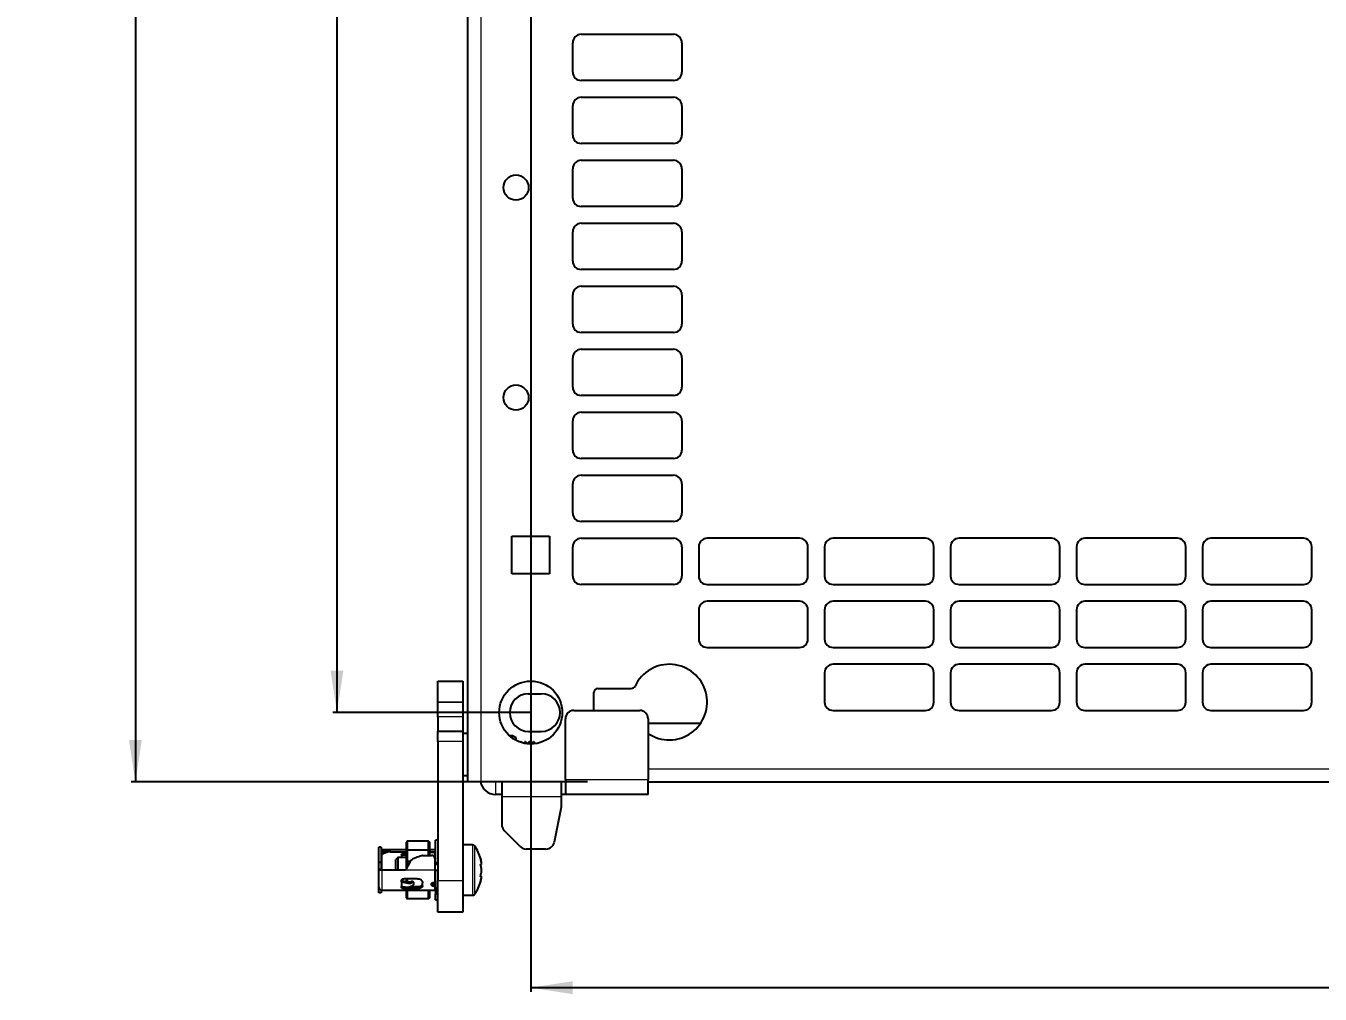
# Model space of a CAD drawing. Header units: millimetres. Extents: x -948 to 1310, y 554 to 2003.
# Drawn here: x -948.2 to -639.9, y 711.3 to 941.8 of the extents above; entities that cross this region are included whole.
import ezdxf

# ---------------------------------------------------------------- set-up
doc = ezdxf.new("R2010")
doc.units = ezdxf.units.MM
doc.layers.add('FORMAT', color=7, linetype='Continuous')
doc.styles.add('SLDTEXTSTYLE0', font='TXT', dxfattribs={"width": 0.75})
doc.dimstyles.new('SLDDIMSTYLE0', dxfattribs={"dimtxt": 20, "dimasz": 10, "dimexe": 0, "dimexo": 0.0625, "dimgap": 5, "dimtad": 2, "dimdec": 1, "dimrnd": 1e-09, "dimzin": 12, "dimdsep": 46, "dimtxsty": 'SLDTEXTSTYLE0', "dimsah": 1, "dimcen": 0.09, "dimadec": 0, "dimazin": 3, "dimtfac": 1, "dimtofl": 0, "dimtmove": 0, "dimatfit": 3, "dimfxl": 0, "dimfrac": 2, "dimtolj": 1, "dimtzin": 12, "dimarcsym": 0})

# ---------------------------------------------------------------- blocks, each defined once
blk = doc.blocks.new('_D')
at = {"layer": 'FORMAT'}
for p, q in [((-814.43, 1844.81), (-923.07, 1844.81)), ((-922.07, 1844.81), (-922.07, 761.79)), ((-814.43, 761.79), (-923.07, 761.79))]:
    blk.add_line(p, q, dxfattribs=at)
for points in [[(-922.07, 1844.81), (-923.61, 1834.81), (-920.54, 1834.81)], [(-922.07, 761.79), (-920.54, 771.79), (-923.61, 771.79)]]:
    blk.add_solid(points, dxfattribs=at)
at = {"layer": 'FORMAT', "insert": (-947.86, 1273.75), "char_height": 20, "attachment_point": 1, "rotation": 90, "style": 'SLDTEXTSTYLE0'}
blk.add_mtext('1083', dxfattribs=at)
blk = doc.blocks.new('_D_4')
at = {"layer": 'FORMAT'}
for p, q in [((-827.92, 1303.29), (-827.92, 711.8)), ((28.08, 1303.29), (28.08, 711.8)), ((-827.92, 712.8), (28.08, 712.8))]:
    blk.add_line(p, q, dxfattribs=at)
for points in [[(-827.92, 712.8), (-817.92, 711.26), (-817.92, 714.34)], [(28.08, 712.8), (18.08, 714.34), (18.08, 711.26)]]:
    blk.add_solid(points, dxfattribs=at)
at = {"layer": 'FORMAT', "insert": (-422.09, 738.58), "char_height": 20, "attachment_point": 1, "style": 'SLDTEXTSTYLE0'}
blk.add_mtext('856', dxfattribs=at)
blk = doc.blocks.new('_D_5')
at = {"layer": 'FORMAT'}
for p, q in [((-827.93, 1828.3), (-875.07, 1828.3)), ((-874.07, 1828.3), (-874.07, 778.3)), ((-827.93, 778.3), (-875.07, 778.3))]:
    blk.add_line(p, q, dxfattribs=at)
for points in [[(-874.07, 1828.3), (-875.61, 1818.3), (-872.54, 1818.3)], [(-874.07, 778.3), (-872.54, 788.3), (-875.61, 788.3)]]:
    blk.add_solid(points, dxfattribs=at)
at = {"layer": 'FORMAT', "insert": (-899.86, 1273.75), "char_height": 20, "attachment_point": 1, "rotation": 90, "style": 'SLDTEXTSTYLE0'}
blk.add_mtext('1050', dxfattribs=at)

msp = doc.modelspace()

# ---------------------------------------------------------------- linework, layer by layer
at = {"color": 7, "linetype": 'Continuous', "lineweight": 25}
for p, q in [((-842.92, 761.8), (-842.92, 1844.8)), ((-817.92, 930.8), (-817.92, 937.8)), ((-815.92, 939.8), (-793.92, 939.8)), ((-791.92, 937.8), (-791.92, 930.8)), ((-793.92, 928.8), (-815.92, 928.8)), ((-815.92, 924.8), (-793.92, 924.8)), ((-817.92, 915.8), (-817.92, 922.8)), ((-791.92, 922.8), (-791.92, 915.8)), ((-793.92, 913.8), (-815.92, 913.8)), ((-815.92, 909.8), (-793.92, 909.8)), ((-817.92, 900.8), (-817.92, 907.8)), ((-791.92, 907.8), (-791.92, 900.8)), ((-793.92, 898.8), (-815.92, 898.8)), ((-815.92, 894.8), (-793.92, 894.8)), ((-817.92, 885.8), (-817.92, 892.8)), ((-791.92, 892.8), (-791.92, 885.8)), ((-793.92, 883.8), (-815.92, 883.8)), ((-815.92, 879.8), (-793.92, 879.8)), ((-817.92, 870.8), (-817.92, 877.8)), ((-791.92, 877.8), (-791.92, 870.8)), ((-793.92, 868.8), (-815.92, 868.8)), ((-815.92, 864.8), (-793.92, 864.8)), ((-817.92, 855.8), (-817.92, 862.8)), ((-791.92, 862.8), (-791.92, 855.8)), ((-793.92, 853.8), (-815.92, 853.8)), ((-817.92, 840.8), (-817.92, 847.8)), ((-815.92, 849.8), (-793.92, 849.8)), ((-791.92, 847.8), (-791.92, 840.8)), ((-793.92, 838.8), (-815.92, 838.8)), ((-817.92, 825.8), (-817.92, 832.8)), ((-815.92, 834.8), (-793.92, 834.8)), ((-791.92, 832.8), (-791.92, 825.8)), ((-793.92, 823.8), (-815.92, 823.8)), ((-832.42, 820.3), (-823.42, 820.3)), ((-832.42, 811.3), (-832.42, 820.3)), ((-823.42, 820.3), (-823.42, 811.3)), ((-817.92, 810.8), (-817.92, 817.8)), ((-815.92, 819.8), (-793.92, 819.8)), ((-791.92, 817.8), (-791.92, 810.8)), ((-787.92, 817.8), (-787.92, 810.8)), ((-763.92, 819.8), (-785.92, 819.8)), ((-761.92, 810.8), (-761.92, 817.8)), ((-757.92, 817.8), (-757.92, 810.8)), ((-733.92, 819.8), (-755.92, 819.8)), ((-731.92, 810.8), (-731.92, 817.8)), ((-727.92, 817.8), (-727.92, 810.8)), ((-703.92, 819.8), (-725.92, 819.8)), ((-701.92, 810.8), (-701.92, 817.8)), ((-697.92, 817.8), (-697.92, 810.8)), ((-673.92, 819.8), (-695.92, 819.8)), ((-671.92, 810.8), (-671.92, 817.8)), ((-667.92, 817.8), (-667.92, 810.8)), ((-643.92, 819.8), (-665.92, 819.8)), ((-641.92, 810.8), (-641.92, 817.8)), ((-823.42, 811.3), (-832.42, 811.3)), ((-793.92, 808.8), (-815.92, 808.8)), ((-785.92, 808.8), (-763.92, 808.8)), ((-755.92, 808.8), (-733.92, 808.8)), ((-725.92, 808.8), (-703.92, 808.8)), ((-695.92, 808.8), (-673.92, 808.8)), ((-665.92, 808.8), (-643.92, 808.8)), ((-763.92, 804.8), (-785.92, 804.8)), ((-733.92, 804.8), (-755.92, 804.8)), ((-703.92, 804.8), (-725.92, 804.8)), ((-673.92, 804.8), (-695.92, 804.8)), ((-643.92, 804.8), (-665.92, 804.8)), ((-787.92, 802.8), (-787.92, 795.8)), ((-761.92, 795.8), (-761.92, 802.8)), ((-757.92, 802.8), (-757.92, 795.8)), ((-731.92, 795.8), (-731.92, 802.8)), ((-727.92, 802.8), (-727.92, 795.8)), ((-701.92, 795.8), (-701.92, 802.8)), ((-697.92, 802.8), (-697.92, 795.8)), ((-671.92, 795.8), (-671.92, 802.8)), ((-667.92, 802.8), (-667.92, 795.8)), ((-641.92, 795.8), (-641.92, 802.8)), ((-785.92, 793.8), (-763.92, 793.8)), ((-755.92, 793.8), (-733.92, 793.8)), ((-725.92, 793.8), (-703.92, 793.8)), ((-695.92, 793.8), (-673.92, 793.8)), ((-665.92, 793.8), (-643.92, 793.8)), ((-733.92, 789.8), (-755.92, 789.8)), ((-703.92, 789.8), (-725.92, 789.8)), ((-673.92, 789.8), (-695.92, 789.8)), ((-643.92, 789.8), (-665.92, 789.8)), ((-757.92, 787.8), (-757.92, 780.8)), ((-731.92, 780.8), (-731.92, 787.8)), ((-727.92, 787.8), (-727.92, 780.8)), ((-701.92, 780.8), (-701.92, 787.8)), ((-697.92, 787.8), (-697.92, 780.8)), ((-671.92, 780.8), (-671.92, 787.8)), ((-667.92, 787.8), (-667.92, 780.8)), ((-641.92, 780.8), (-641.92, 787.8)), ((-850.07, 785.8), (-844.07, 785.8)), ((-850.07, 780.8), (-850.07, 785.8)), ((-844.07, 785.8), (-844.07, 780.8)), ((-812.92, 778.8), (-812.92, 783.04)), ((-811.92, 784.04), (-803.98, 784.04)), ((-850.07, 777.26), (-850.07, 780.8)), ((-850.07, 780.8), (-850.07, 780.8)), ((-844.07, 780.8), (-844.07, 777.26)), ((-844.07, 780.8), (-844.07, 780.8)), ((-828.42, 782.8), (-825.42, 782.8)), ((-850.07, 777.26), (-850.07, 773.91)), ((-844.07, 777.26), (-844.07, 773.91)), ((-819.67, 762.4), (-819.67, 776.8)), ((-817.67, 778.8), (-801.97, 778.8)), ((-799.97, 776.8), (-799.97, 762.4)), ((-755.92, 778.8), (-733.92, 778.8)), ((-725.92, 778.8), (-703.92, 778.8)), ((-695.92, 778.8), (-673.92, 778.8)), ((-665.92, 778.8), (-643.92, 778.8)), ((-850.07, 773.91), (-844.07, 773.91)), ((-850.07, 771.41), (-850.07, 773.91)), ((-844.07, 773.91), (-844.07, 771.41)), ((-828.42, 773.8), (-825.42, 773.8)), ((-799.97, 775.79), (-787.44, 775.79)), ((-850.07, 771.41), (-850.07, 738.3)), ((-842.92, 773.3), (-844.07, 773.3)), ((-844.07, 771.41), (-844.07, 738.3)), ((-832.29, 772.8), (-833.02, 772.8)), ((-831.42, 772.3), (-832.29, 772.8)), ((-832.29, 772.2), (-832.29, 772.8)), ((-831.42, 771.67), (-831.42, 772.3)), ((-830.29, 771.3), (-830.36, 771.21)), ((-830.16, 771.3), (-830.29, 771.3)), ((-830.29, 771.19), (-830.29, 771.3)), ((-830.01, 771.1), (-830.16, 771.3)), ((-830.16, 771.14), (-830.16, 771.3)), ((-829.29, 771.3), (-829.52, 770.97)), ((-829.16, 771.3), (-829.29, 771.3)), ((-829.29, 770.93), (-829.29, 771.3)), ((-828.84, 770.86), (-829.16, 771.3)), ((-829.16, 770.9), (-829.16, 771.3)), ((-828.29, 771.3), (-828.62, 770.83)), ((-828.16, 771.3), (-828.29, 771.3)), ((-828.29, 770.81), (-828.29, 771.3)), ((-827.81, 770.8), (-828.16, 771.3)), ((-828.16, 770.81), (-828.16, 771.3)), ((-827.29, 771.3), (-827.64, 770.81)), ((-827.17, 771.3), (-827.29, 771.3)), ((-827.29, 770.83), (-827.29, 771.3)), ((-826.92, 771.05), (-827.17, 771.3)), ((-827.17, 770.84), (-827.17, 771.3)), ((-826.92, 770.87), (-826.92, 771.05)), ((-844.07, 763.3), (-842.92, 763.3)), ((-839.82, 761.8), (-842.92, 761.8)), ((-834.82, 761.8), (-839.82, 761.8)), ((-820.67, 761.8), (-834.82, 761.8)), ((-834.82, 761.8), (-834.82, 758.2)), ((-820.67, 761.8), (-820.67, 758.2)), ((-819.67, 761.8), (-820.67, 761.8)), ((-819.67, 762.4), (-819.67, 758.8)), ((-799.97, 758.8), (-799.97, 762.4)), ((-799.97, 761.79), (0.63, 761.79)), ((-834.82, 758.8), (-836.32, 758.8)), ((-819.67, 758.8), (-820.67, 758.8)), ((-799.97, 758.8), (-819.67, 758.8)), ((-834.82, 758.2), (-834.82, 751.63)), ((-820.67, 755.8), (-822.35, 747.41)), ((-820.67, 758.2), (-820.67, 755.8)), ((-830.41, 746.39), (-834.24, 750.22)), ((-863.57, 746.23), (-864.07, 746.23)), ((-864.07, 742.63), (-864.07, 746.23)), ((-863.57, 746.23), (-863.57, 742.63)), ((-857.36, 747.65), (-857.47, 747.42)), ((-857.47, 745.47), (-857.47, 747.42)), ((-857.36, 747.65), (-857.36, 745.5)), ((-852.27, 747.65), (-857.36, 747.65)), ((-852.27, 745.5), (-852.27, 747.65)), ((-852.07, 747.52), (-852.27, 747.65)), ((-852.07, 747.52), (-852.07, 745.48)), ((-850.07, 747.9), (-850.57, 747.9)), ((-850.57, 742.64), (-850.57, 747.9)), ((-841.75, 746.8), (-844.07, 746.8)), ((-861.37, 745.65), (-863.37, 745.65)), ((-862.87, 745.2), (-863.37, 745.2)), ((-863.37, 745.2), (-863.37, 744.74)), ((-863.37, 744.74), (-862.87, 744.74)), ((-862.87, 744.74), (-862.87, 745.2)), ((-861.37, 745.15), (-861.37, 745.65)), ((-857.47, 745.65), (-861.37, 745.65)), ((-861.37, 745.15), (-857.47, 745.15)), ((-859.57, 743.8), (-860.07, 743.3)), ((-860.07, 740.8), (-860.07, 743.3)), ((-857.47, 743.8), (-859.57, 743.8)), ((-859.57, 743.8), (-859.57, 740.8)), ((-858.67, 744.51), (-858.67, 744.34)), ((-858.67, 744.34), (-857.47, 744.46)), ((-858.67, 744.34), (-858.67, 743.8)), ((-858.17, 744.74), (-857.47, 744.74)), ((-857.36, 745.5), (-857.47, 745.47)), ((-857.47, 742.8), (-857.47, 745.47)), ((-857.36, 745.5), (-857.36, 742.8)), ((-852.27, 745.5), (-857.36, 745.5)), ((-853.68, 744.3), (-851.52, 744.3)), ((-852.27, 744.3), (-852.27, 745.5)), ((-852.07, 745.48), (-852.27, 745.5)), ((-850.77, 745.65), (-852.07, 745.65)), ((-852.07, 745.48), (-852.07, 744.3)), ((-852.07, 745.15), (-850.77, 745.15)), ((-850.87, 744.95), (-852.07, 744.95)), ((-850.87, 744.95), (-850.87, 743.93)), ((-850.87, 744.25), (-850.77, 744.25)), ((-850.57, 743.8), (-850.82, 743.8)), ((-850.77, 743.55), (-850.77, 740.8)), ((-824.31, 745.8), (-829, 745.8)), ((-863.57, 742.63), (-864.07, 742.63)), ((-864.07, 740.93), (-864.07, 742.63)), ((-863.57, 740.93), (-864.07, 740.93)), ((-864.07, 740.8), (-864.07, 740.93)), ((-863.37, 740.8), (-864.07, 740.8)), ((-864.07, 736.65), (-864.07, 740.8)), ((-863.57, 742.63), (-863.57, 740.93)), ((-863.57, 740.93), (-863.57, 740.8)), ((-857.77, 740.8), (-863.37, 740.8)), ((-856.62, 742.8), (-857.77, 740.8)), ((-857.36, 742.8), (-857.47, 742.8)), ((-857.47, 741.32), (-857.47, 742.8)), ((-856.62, 742.8), (-857.36, 742.8)), ((-857.36, 742.8), (-857.36, 741.52)), ((-850.57, 742.25), (-850.77, 742.25)), ((-850.57, 740.8), (-850.77, 740.8)), ((-850.57, 742.11), (-850.57, 742.64)), ((-850.57, 742.64), (-850.07, 742.64)), ((-850.07, 742.11), (-850.57, 742.11)), ((-850.57, 736.48), (-850.57, 740.8)), ((-850.57, 740.8), (-850.07, 740.8)), ((-839.68, 742.65), (-839.65, 742.65)), ((-858.67, 737.99), (-858.67, 738.31)), ((-858.67, 737.99), (-858.67, 736.85)), ((-858.67, 736.64), (-858.67, 736.85)), ((-854.87, 738.75), (-858.17, 738.75)), ((-857.47, 738.03), (-857.47, 738.75)), ((-857.36, 738.75), (-857.36, 737.98)), ((-856.59, 736.86), (-854.87, 736.86)), ((-855.79, 737.75), (-856.02, 738.04)), ((-855.75, 737.61), (-855.75, 737.58)), ((-853.67, 737.05), (-853.67, 737.73)), ((-851.57, 737.31), (-851.57, 737.43)), ((-851.02, 737.85), (-850.77, 737.85)), ((-851.02, 737.35), (-850.77, 737.35)), ((-851.02, 736.95), (-850.77, 736.95)), ((-850.87, 737.85), (-850.87, 737.35)), ((-850.87, 737.8), (-850.62, 737.8)), ((-850.07, 730.8), (-850.07, 738.3)), ((-844.07, 738.3), (-844.07, 730.8)), ((-839.72, 739.27), (-839.87, 739.27)), ((-864.07, 735.37), (-864.07, 736.65)), ((-863.57, 735.37), (-864.07, 735.37)), ((-863.57, 735.98), (-863.57, 735.37)), ((-861.37, 735.95), (-863.37, 735.95)), ((-850.77, 735.95), (-861.37, 735.95)), ((-854.87, 736.41), (-858.17, 736.41)), ((-857.47, 734.19), (-857.47, 735.95)), ((-857.47, 734.19), (-857.36, 733.96)), ((-857.36, 735.95), (-857.36, 733.96)), ((-852.27, 733.96), (-857.36, 733.96)), ((-852.27, 733.96), (-852.27, 735.95)), ((-852.27, 733.96), (-852.07, 734.09)), ((-852.07, 735.95), (-852.07, 734.09)), ((-850.07, 736.48), (-850.57, 736.48)), ((-850.57, 736.48), (-850.57, 735.17)), ((-850.07, 735.17), (-850.57, 735.17)), ((-850.57, 733.7), (-850.57, 735.17)), ((-850.57, 733.7), (-850.07, 733.7)), ((-844.07, 734.8), (-841.75, 734.8)), ((-844.07, 730.8), (-850.07, 730.8))]:
    msp.add_line(p, q, dxfattribs=at)
at = {"color": 8, "linetype": 'Continuous', "lineweight": 18}
for p, q in [((-839.82, 1844.8), (-839.82, 761.8)), ((-850.07, 780.8), (-844.07, 780.8)), ((-844.07, 780.8), (-850.07, 780.8)), ((-844.07, 777.26), (-850.07, 777.26)), ((-844.07, 771.41), (-850.07, 771.41)), ((-799.97, 764.89), (0.63, 764.89)), ((-836.32, 761.8), (-836.32, 758.8)), ((-819.67, 762.4), (-799.97, 762.4)), ((-820.67, 758.2), (-834.82, 758.2)), ((-841.75, 746.8), (-841.75, 740.53)), ((-841.31, 746.57), (-841.31, 740.54)), ((-863.37, 744.74), (-863.37, 740.8)), ((-850.77, 744.25), (-850.77, 745.15)), ((-863.37, 740.8), (-863.37, 735.95)), ((-850.77, 740.8), (-857.77, 740.8)), ((-850.77, 737.85), (-850.77, 740.8)), ((-841.75, 740.53), (-841.75, 734.8)), ((-841.31, 740.54), (-841.31, 735.03)), ((-858.17, 736.86), (-858.17, 736.41)), ((-854.87, 736.41), (-854.87, 736.86)), ((-851.02, 737.35), (-851.02, 736.95)), ((-850.77, 735.95), (-850.77, 736.95)), ((-850.07, 738.3), (-844.07, 738.3))]:
    msp.add_line(p, q, dxfattribs=at)
at = {"color": 7, "linetype": 'Continuous', "lineweight": 25, "flags": 128}
for points in [[(-863.37, 745.65), (-863.51, 745.64), (-863.57, 745.62)], [(-850.57, 745.18), (-850.64, 745.17), (-850.77, 745.15)], [(-850.57, 744.28), (-850.64, 744.26), (-850.77, 744.25)], [(-839.66, 742.7), (-839.77, 743.22), (-839.84, 743.47)], [(-850.87, 737.68), (-850.83, 737.77), (-850.82, 737.8)], [(-850.57, 737.73), (-850.58, 737.75), (-850.59, 737.77), (-850.61, 737.8), (-850.63, 737.81), (-850.66, 737.83), (-850.7, 737.84), (-850.74, 737.85), (-850.77, 737.85)], [(-850.57, 737.33), (-850.64, 737.34), (-850.77, 737.35)], [(-839.85, 738.1), (-839.77, 738.37), (-839.66, 738.89)]]:
    msp.add_lwpolyline(points, dxfattribs=at)
at = {"color": 7, "linetype": 'Continuous', "lineweight": 25}
for centre, radius in [((-831.42, 903.3), 3), ((-831.42, 853.3), 3), ((-827.92, 778.3), 7.5)]:
    msp.add_circle(centre, radius, dxfattribs=at)
for centre, radius, start, end in [((-815.92, 937.8), 2, 90, 180), ((-793.92, 937.8), 2, 0, 90), ((-815.92, 930.8), 2, 180, 270), ((-793.92, 930.8), 2, 270, 0), ((-815.92, 922.8), 2, 90, 180), ((-793.92, 922.8), 2, 0, 90), ((-815.92, 915.8), 2, 180, 270), ((-793.92, 915.8), 2, 270, 0), ((-815.92, 907.8), 2, 90, 180), ((-793.92, 907.8), 2, 0, 90), ((-815.92, 900.8), 2, 180, 270), ((-793.92, 900.8), 2, 270, 0), ((-815.92, 892.8), 2, 90, 180), ((-793.92, 892.8), 2, 0, 90), ((-815.92, 885.8), 2, 180, 270), ((-793.92, 885.8), 2, 270, 0), ((-815.92, 877.8), 2, 90, 180), ((-793.92, 877.8), 2, 0, 90), ((-815.92, 870.8), 2, 180, 270), ((-793.92, 870.8), 2, 270, 0), ((-815.92, 862.8), 2, 90, 180), ((-793.92, 862.8), 2, 0, 90), ((-815.92, 855.8), 2, 180, 270), ((-793.92, 855.8), 2, 270, 0), ((-815.92, 847.8), 2, 90, 180), ((-793.92, 847.8), 2, 0, 90), ((-815.92, 840.8), 2, 180, 270), ((-793.92, 840.8), 2, 270, 0), ((-815.92, 832.8), 2, 90, 180), ((-793.92, 832.8), 2, 0, 90), ((-815.92, 825.8), 2, 180, 270), ((-793.92, 825.8), 2, 270, 0), ((-815.92, 817.8), 2, 90, 180), ((-793.92, 817.8), 2, 0, 90), ((-785.92, 817.8), 2, 90, 180), ((-763.92, 817.8), 2, 0, 90), ((-755.92, 817.8), 2, 90, 180), ((-733.92, 817.8), 2, 0, 90), ((-725.92, 817.8), 2, 90, 180), ((-703.92, 817.8), 2, 0, 90), ((-695.92, 817.8), 2, 90, 180), ((-673.92, 817.8), 2, 0, 90), ((-665.92, 817.8), 2, 90, 180), ((-643.92, 817.8), 2, 0, 90), ((-815.92, 810.8), 2, 180, 270), ((-793.92, 810.8), 2, 270, 0), ((-785.92, 810.8), 2, 180, 270), ((-763.92, 810.8), 2, 270, 0), ((-755.92, 810.8), 2, 180, 270), ((-733.92, 810.8), 2, 270, 0), ((-725.92, 810.8), 2, 180, 270), ((-703.92, 810.8), 2, 270, 0), ((-695.92, 810.8), 2, 180, 270), ((-673.92, 810.8), 2, 270, 0), ((-665.92, 810.8), 2, 180, 270), ((-643.92, 810.8), 2, 270, 0), ((-785.92, 802.8), 2, 90, 180), ((-763.92, 802.8), 2, 0, 90), ((-755.92, 802.8), 2, 90, 180), ((-733.92, 802.8), 2, 0, 90), ((-725.92, 802.8), 2, 90, 180), ((-703.92, 802.8), 2, 0, 90), ((-695.92, 802.8), 2, 90, 180), ((-673.92, 802.8), 2, 0, 90), ((-665.92, 802.8), 2, 90, 180), ((-643.92, 802.8), 2, 0, 90), ((-785.92, 795.8), 2, 180, 270), ((-763.92, 795.8), 2, 270, 0), ((-755.92, 795.8), 2, 180, 270), ((-733.92, 795.8), 2, 270, 0), ((-725.92, 795.8), 2, 180, 270), ((-703.92, 795.8), 2, 270, 0), ((-695.92, 795.8), 2, 180, 270), ((-673.92, 795.8), 2, 270, 0), ((-665.92, 795.8), 2, 180, 270), ((-643.92, 795.8), 2, 270, 0), ((-794.92, 780.79), 9, 235.8673, 154.8493), ((-755.92, 787.8), 2, 90, 180), ((-733.92, 787.8), 2, 0, 90), ((-725.92, 787.8), 2, 90, 180), ((-703.92, 787.8), 2, 0, 90), ((-695.92, 787.8), 2, 90, 180), ((-673.92, 787.8), 2, 0, 90), ((-665.92, 787.8), 2, 90, 180), ((-643.92, 787.8), 2, 0, 90), ((-811.92, 783.04), 1, 90, 180), ((-803.98, 785.04), 1, 270, 334.8493), ((-828.42, 778.3), 4.5, 90, 270), ((-825.42, 778.3), 4.5, 270, 90), ((-755.92, 780.8), 2, 180, 270), ((-733.92, 780.8), 2, 270, 0), ((-725.92, 780.8), 2, 180, 270), ((-703.92, 780.8), 2, 270, 0), ((-695.92, 780.8), 2, 180, 270), ((-673.92, 780.8), 2, 270, 0), ((-665.92, 780.8), 2, 180, 270), ((-643.92, 780.8), 2, 270, 0), ((-817.67, 776.8), 2, 90, 180), ((-801.97, 776.8), 2, 0, 90), ((-836.32, 762.4), 3.6, 189.5941, 270), ((-832.82, 751.63), 2, 180, 225), ((-841.75, 746.26), 0.54, 35.2515, 90), ((-849.47, 740.8), 10, 15.4963, 35.2515), ((-829, 747.8), 2, 225, 270), ((-824.31, 747.8), 2, 270, 348.6901), ((-863.37, 744.95), 0.2, 90, 180), ((-853.68, 743.55), 0.75, 90, 105.0484), ((-851.52, 743.55), 0.75, 0, 90), ((-850.77, 745.85), 0.2, 270, 0), ((-850.67, 743.88), 0.0996, 305.5332, 356.0721), ((-850.76, 736.77), 0.183, 7.3339, 95.8124), ((-849.47, 740.8), 10, 324.7485, 344.3485), ((-863.37, 736.65), 0.7, 180, 270), ((-850.77, 735.75), 0.2, 0, 90), ((-841.75, 735.34), 0.54, 270, 324.7485)]:
    msp.add_arc(centre, radius, start, end, dxfattribs=at)
for points, knots in [([(-863.37, 745.65), (-863.37, 745.62), (-863.37, 745.56), (-863.37, 745.31), (-863.37, 745.2)], [0, 0, 0, 0, 0.559866, 1, 1, 1, 1]), ([(-861.37, 745.65), (-861.65, 745.62), (-862.15, 745.56), (-862.65, 745.31), (-862.87, 745.2)], [0, 0, 0, 0, 0.559911, 1, 1, 1, 1]), ([(-861.37, 745.15), (-861.65, 745.13), (-862.15, 745.08), (-862.65, 744.85), (-862.87, 744.74)], [0, 0, 0, 0, 0.559868, 1, 1, 1, 1]), ([(-858.67, 744.51), (-858.67, 744.54), (-858.66, 744.59), (-858.57, 744.66), (-858.45, 744.72), (-858.31, 744.74), (-858.21, 744.74), (-858.17, 744.74)], [0, 0, 0, 0, 0.214295, 0.42863, 0.64223, 0.856153, 1, 1, 1, 1]), ([(-856.62, 742.8), (-856.45, 743.02), (-856.1, 743.46), (-855.12, 743.93), (-854.35, 744.14), (-853.87, 744.28)], [0, 0, 0, 0, 0.2540266, 0.5265912, 1, 1, 1, 1]), ([(-850.57, 743.58), (-850.58, 743.57), (-850.58, 743.55), (-850.59, 743.52), (-850.63, 743.49), (-850.71, 743.48), (-850.76, 743.47), (-850.79, 743.47)], [0, 0, 0, 0, 0.187462, 0.362386, 0.517277, 0.750642, 1, 1, 1, 1]), ([(-839.87, 738.01), (-839.87, 738.01), (-839.87, 738.01), (-839.86, 738.04), (-839.82, 738.18), (-839.74, 738.5), (-839.67, 738.87), (-839.64, 739.15), (-839.67, 739.3), (-839.74, 739.27), (-839.82, 739.24), (-839.86, 739.24), (-839.87, 739.26), (-839.87, 739.28), (-839.87, 739.3), (-839.87, 739.33), (-839.86, 739.39), (-839.8, 739.63), (-839.71, 739.99), (-839.65, 740.49), (-839.65, 740.98), (-839.71, 741.41), (-839.79, 741.73), (-839.85, 741.95), (-839.87, 742.02), (-839.87, 742.07), (-839.88, 742.09), (-839.87, 742.12), (-839.86, 742.15), (-839.82, 742.18), (-839.74, 742.17), (-839.67, 742.2), (-839.64, 742.35), (-839.67, 742.67), (-839.74, 743.07), (-839.82, 743.4), (-839.86, 743.54), (-839.87, 743.59), (-839.87, 743.6), (-839.87, 743.6), (-839.87, 743.59), (-839.86, 743.56), (-839.82, 743.43), (-839.79, 743.29), (-839.77, 743.2)], [0, 0, 0, 0, 0.002669, 0.006422, 0.016822, 0.063309, 0.118617, 0.153644, 0.188957, 0.265945, 0.291246, 0.303925, 0.310299, 0.31305, 0.315831, 0.318218, 0.322425, 0.335452, 0.396277, 0.457638, 0.493644, 0.54503, 0.602606, 0.617005, 0.624239, 0.627149, 0.630093, 0.632606, 0.636406, 0.647212, 0.695726, 0.751897, 0.78647, 0.821241, 0.889001, 0.922439, 0.936242, 0.940574, 0.943357, 0.945726, 0.94809, 0.952284, 0.965237, 1, 1, 1, 1]), ([(-850.57, 742.52), (-850.58, 742.51), (-850.58, 742.49), (-850.59, 742.46), (-850.63, 742.44), (-850.7, 742.45), (-850.75, 742.45), (-850.77, 742.46)], [0, 0, 0, 0, 0.195302, 0.377541, 0.538909, 0.761383, 1, 1, 1, 1]), ([(-839.65, 742.66), (-839.65, 742.66), (-839.65, 742.66), (-839.66, 742.7), (-839.66, 742.71)], [0, 0, 0, 0, 0.963374, 1, 1, 1, 1]), ([(-858.67, 738.31), (-858.67, 738.36), (-858.66, 738.46), (-858.57, 738.59), (-858.45, 738.69), (-858.31, 738.74), (-858.21, 738.75), (-858.17, 738.75)], [0, 0, 0, 0, 0.214373, 0.428779, 0.642592, 0.856666, 1, 1, 1, 1]), ([(-858.67, 738.28), (-858.25, 738.18), (-857.65, 738.04), (-856.84, 737.93), (-856.55, 738.05), (-856.4, 738.11)], [0, 0, 0, 0, 0.56666, 0.780905, 1, 1, 1, 1]), ([(-858.67, 737.99), (-858.18, 737.88), (-857.5, 737.73), (-856.61, 737.62), (-856.31, 737.74), (-856.15, 737.8)], [0, 0, 0, 0, 0.5876932, 0.7908183, 1, 1, 1, 1]), ([(-858.67, 736.85), (-858.18, 736.79), (-857.5, 736.71), (-856.61, 736.81), (-856.31, 736.98), (-856.15, 737.07)], [0, 0, 0, 0, 0.587693, 0.790818, 1, 1, 1, 1]), ([(-856.4, 738.11), (-856.35, 738.12), (-856.25, 738.15), (-856.14, 738.13), (-856.09, 738.1), (-856.06, 738.09)], [0, 0, 0, 0, 0.3691258, 0.7382556, 1, 1, 1, 1]), ([(-855.75, 737.61), (-855.75, 737.65), (-855.76, 737.72), (-855.84, 737.8), (-855.95, 737.84), (-856.06, 737.83), (-856.13, 737.81), (-856.15, 737.8)], [0, 0, 0, 0, 0.2258834, 0.4517668, 0.6776501, 0.9035238, 1, 1, 1, 1]), ([(-856.15, 737.07), (-856.1, 737.1), (-856, 737.15), (-855.88, 737.27), (-855.79, 737.4), (-855.75, 737.51), (-855.75, 737.56), (-855.75, 737.58)], [0, 0, 0, 0, 0.225867, 0.4517344, 0.6775983, 0.9034793, 1, 1, 1, 1]), ([(-856.03, 738.04), (-856.04, 738.05), (-856.05, 738.07), (-856.06, 738.08), (-856.06, 738.09)], [0, 0, 0, 0, 0.872289, 1, 1, 1, 1]), ([(-854.87, 738.75), (-854.74, 738.74), (-854.47, 738.72), (-854.11, 738.53), (-853.84, 738.27), (-853.7, 737.98), (-853.68, 737.8), (-853.67, 737.73)], [0, 0, 0, 0, 0.213238, 0.42649, 0.63916, 0.849598, 1, 1, 1, 1]), ([(-854.87, 736.86), (-854.74, 736.87), (-854.47, 736.88), (-854.11, 736.97), (-853.84, 737.12), (-853.7, 737.31), (-853.68, 737.46), (-853.67, 737.52)], [0, 0, 0, 0, 0.212875, 0.425767, 0.637937, 0.847353, 1, 1, 1, 1]), ([(-853.67, 737.05), (-853.69, 736.97), (-853.71, 736.8), (-853.91, 736.61), (-854.21, 736.48), (-854.55, 736.42), (-854.78, 736.41), (-854.87, 736.41)], [0, 0, 0, 0, 0.212833, 0.42585, 0.635542, 0.846587, 1, 1, 1, 1]), ([(-851.57, 737.43), (-851.57, 737.48), (-851.56, 737.57), (-851.46, 737.69), (-851.32, 737.79), (-851.17, 737.84), (-851.07, 737.85), (-851.02, 737.85)], [0, 0, 0, 0, 0.214305, 0.42865, 0.642279, 0.856223, 1, 1, 1, 1]), ([(-851.02, 736.95), (-851.09, 736.96), (-851.21, 736.97), (-851.37, 737.02), (-851.5, 737.11), (-851.57, 737.22), (-851.57, 737.29), (-851.57, 737.31)], [0, 0, 0, 0, 0.214393, 0.428789, 0.643061, 0.856854, 1, 1, 1, 1]), ([(-851.54, 737.58), (-851.51, 737.54), (-851.46, 737.47), (-851.32, 737.4), (-851.17, 737.36), (-851.07, 737.35), (-851.02, 737.35)], [0, 0, 0, 0, 0.252501, 0.531568, 0.811143, 1, 1, 1, 1]), ([(-858.17, 736.41), (-858.23, 736.41), (-858.34, 736.41), (-858.49, 736.45), (-858.61, 736.51), (-858.67, 736.58), (-858.67, 736.62), (-858.67, 736.64)], [0, 0, 0, 0, 0.214445, 0.428893, 0.643239, 0.857188, 1, 1, 1, 1])]:
    msp.add_open_spline(points, degree=3, knots=knots, dxfattribs=at)
at = {"color": 8, "linetype": 'Continuous', "lineweight": 18}
msp.add_open_spline([(-856.15, 737.8), (-856.19, 737.86), (-856.26, 737.94), (-856.34, 738.04), (-856.39, 738.09), (-856.4, 738.11)], degree=3, knots=[0, 0, 0, 0, 0.502362, 0.815418, 1, 1, 1, 1], dxfattribs=at)

# ---------------------------------------------------------------- dimensions: what is measured, and where the dimension line sits
at = {"layer": 'FORMAT'}
for base, p1, p2, angle, picture, middle in [((-922.07, 761.79), (-814.42, 1844.81), (-814.42, 761.79), 90, '_D', (-922.07, 1303.3)), ((-874.07, 778.3), (-827.92, 1828.3), (-827.92, 778.3), 90, '_D_5', (-874.07, 1303.3)), ((28.08, 712.8), (-827.92, 1303.3), (28.08, 1303.3), 0, '_D_4', (-399.92, 712.8))]:
    dim = msp.add_linear_dim(base=base, p1=p1, p2=p2, angle=angle, dimstyle='SLDDIMSTYLE0', dxfattribs=at)
    dim.commit()
    dim.dimension.update_dxf_attribs({"geometry": picture, "text_midpoint": middle, "dimtype": 160})

doc.saveas('drawing.dxf')
